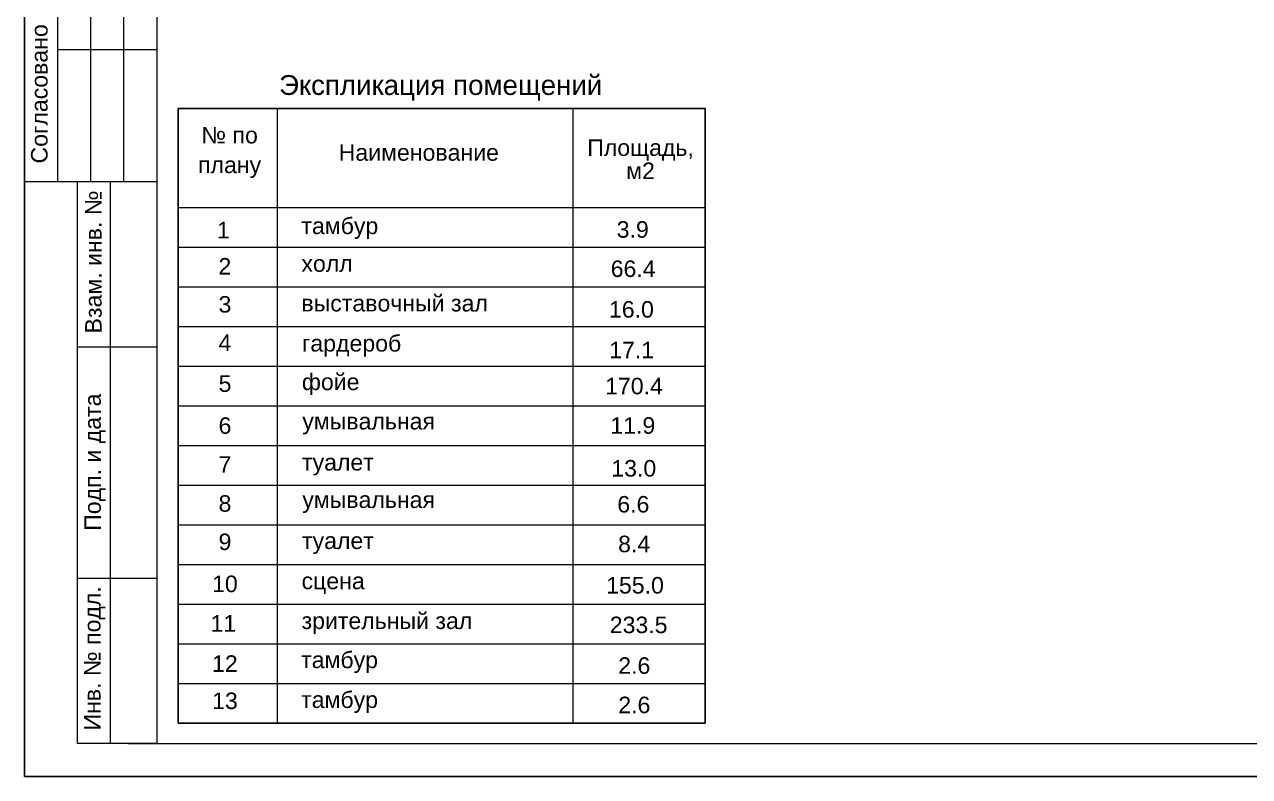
# Model space of a CAD drawing. Header units: metres. Extents: x 0 to 82, y 0 to 58.
# Drawn here: x 0 to 37.07, y 0 to 22.75 of the extents above; entities that cross this region are included whole.
import ezdxf
from ezdxf.enums import TextEntityAlignment as Align

# ---------------------------------------------------------------- set-up
doc = ezdxf.new("R2010")
doc.units = ezdxf.units.M
doc.header["$MEASUREMENT"] = 0
for name, color, linetype, lineweight in [('Level 23', 7, 'Continuous', 0), ('Level 44', 7, 'Continuous', 0), ('Level 50', 7, 'Continuous', 0), ('Level 63', 7, 'Continuous', 0)]:
    doc.layers.add(name, color=color, linetype=linetype, lineweight=lineweight)
doc.layers.add('YOLO_FRAME', color=1, linetype='Continuous')
doc.layers.add('YOLO_TABLE', color=1, linetype='Continuous')
doc.styles.add('Style-Arial', font='arial.ttf')

# ---------------------------------------------------------------- blocks, each defined once
blk = doc.blocks.new('*U38')
at = {"layer": 'Level 50', "color": 7, "linetype": 'Continuous', "lineweight": 0}
for p, q in [((-20.487, -14.5), (-20.487, 14.5)), ((20.513, -14.5), (-20.487, -14.5))]:
    blk.add_line(p, q, dxfattribs=at)
at = {"layer": 'Level 50', "color": 7, "linetype": 'Continuous', "lineweight": 13}
for p, q in [((-18.487, 14), (-18.487, -14)), ((-18.926, -14), (20.013, -14))]:
    blk.add_line(p, q, dxfattribs=at)
at = {"layer": 'Level 63', "color": 7, "linetype": 'Continuous', "lineweight": 13}
for p, q in [((-20.487, 1), (-20.487, -5.5)), ((-19.987, 1), (-19.987, -5.5)), ((-19.487, 1), (-19.487, -5.5)), ((-18.987, 1), (-18.987, -5.5)), ((-19.987, -3.5), (-18.487, -3.5)), ((-20.487, -5.5), (-18.487, -5.5)), ((-19.687, -5.5), (-18.487, -5.5)), ((-19.187, -14), (-19.187, -5.5)), ((-19.687, -8), (-18.487, -8)), ((-19.687, -11.5), (-18.487, -11.5))]:
    blk.add_line(p, q, dxfattribs=at)
at = {"layer": 'Level 63', "color": 7, "linetype": 'Continuous', "lineweight": 13, "flags": 128}
blk.add_lwpolyline([(-18.487, -14), (-19.687, -14), (-19.687, -5.5)], dxfattribs=at)
at = {"layer": 'Level 63', "color": 7, "linetype": 'Continuous', "lineweight": 0, "style": 'Style-Arial'}
for s, p in [('Согласовано', (-20.263, -4.173)), ('Взам. инв. №', (-19.445, -6.716)), ('Подп. и дата', (-19.457, -9.745)), ('Инв. № подл.', (-19.462, -12.713))]:
    blk.add_text(s, height=0.25002, rotation=90, dxfattribs=at).set_placement(p, align=Align.MIDDLE_CENTER)
blk = doc.blocks.new('формат_А3_1')
at = {"layer": 'Level 50', "color": 7, "linetype": 'Continuous', "lineweight": 13}
blk.add_blockref('*U38', (20.487, -14.5), dxfattribs=at)

msp = doc.modelspace()

# ---------------------------------------------------------------- linework, layer by layer
at = {"color": 7, "linetype": 'Continuous', "lineweight": 0, "ltscale": 2}
for p, q in [((4.64585839, 16.01411772), (20.5928506, 16.01411772)), ((4.64585839, 14.81411772), (20.5928506, 14.81411772)), ((4.64585839, 13.61411772), (20.5928506, 13.61411772)), ((4.64585839, 12.41411772), (20.5928506, 12.41411772)), ((4.64585839, 11.21411772), (20.5928506, 11.21411772)), ((4.64585839, 10.01411772), (20.5928506, 10.01411772)), ((4.64585839, 8.81411772), (20.5928506, 8.81411772)), ((4.64585839, 7.61411772), (20.5928506, 7.61411772)), ((4.64585839, 6.41411772), (20.5928506, 6.41411772)), ((4.64585839, 5.21411772), (20.5928506, 5.21411772)), ((4.64585839, 4.01411772), (20.5928506, 4.01411772)), ((4.64585839, 2.81411772), (20.5928506, 2.81411772))]:
    msp.add_line(p, q, dxfattribs=at)
at = {"color": 7, "linetype": 'Continuous', "lineweight": 13, "ltscale": 2}
msp.add_line((4.64585839, 1.61411772), (20.5928506, 1.61411772), dxfattribs=at)
at = {"layer": 'Level 23', "color": 7, "linetype": 'Continuous', "lineweight": 13, "ltscale": 2}
msp.add_line((20.5928506, 20.21411772), (20.5928506, 1.61411772), dxfattribs=at)
at = {"layer": 'Level 44', "color": 7, "linetype": 'Continuous', "lineweight": 13, "ltscale": 2}
for p, q in [((4.64585839, 20.21411772), (4.64585839, 1.61411772)), ((4.64585839, 20.21411772), (20.5928506, 20.21411772)), ((7.64585839, 20.21411772), (7.64585839, 1.61411772)), ((16.5928506, 20.21411772), (16.5928506, 1.61411772)), ((4.64585839, 17.21411772), (20.5928506, 17.21411772))]:
    msp.add_line(p, q, dxfattribs=at)
at = {"layer": 'YOLO_FRAME'}
msp.add_lwpolyline([(-0.00003055, 58.00004231), (81.99996945, 58.00004231), (81.99996945, 0.00004231), (-0.00003055, 0.00004231)], close=True, dxfattribs=at)
at = {"layer": 'YOLO_TABLE'}
msp.add_lwpolyline([(4.64585839, 1.61411772), (20.5928506, 1.61411772), (20.5928506, 20.21411772), (4.64585839, 20.21411772)], close=True, dxfattribs=at)

# ---------------------------------------------------------------- block references
at = {"layer": 'Level 50', "color": 7, "linetype": 'Continuous', "lineweight": 13, "xscale": 2, "yscale": 2}
msp.add_blockref('формат_А3_1', (-0.00003055, 58.00004231), dxfattribs=at)

# ---------------------------------------------------------------- texts
at = {"color": 7, "linetype": 'Continuous', "lineweight": 0, "style": 'Style-Arial'}
for s, p in [('1', (6.01809102, 16.78368146)), ('2', (6.06382273, 15.68715634)), ('3', (6.06649041, 14.53634779)), ('4', (6.06534712, 13.37468256)), ('5', (6.0683959, 12.13702053)), ('6', (6.06649041, 10.86678846)), ('7', (6.06649041, 9.6888382)), ('8', (6.06687151, 8.51088794)), ('9', (6.06687151, 7.35193688)), ('10', (6.06465028, 6.07899064)), ('11', (6.01720363, 4.88204118)), ('233.5', (18.58425803, 4.83757498)), ('12', (6.06293534, 3.66609253)), ('2.6', (18.45323309, 3.60633027)), ('13', (6.06560302, 2.54039006)), ('2.6', (18.45427073, 2.41542015))]:
    msp.add_text(s, height=0.5, dxfattribs=at).set_placement(p, align=Align.TOP_CENTER)
at = {"color": 7, "linetype": 'Continuous', "lineweight": 13, "style": 'Style-Arial'}
for s, p in [('3.9', (18.40593101, 16.80198946)), ('66.4', (18.41882465, 15.61310201)), ('16.0', (18.36599892, 14.38458615)), ('17.1', (18.37216094, 13.15492024)), ('170.4', (18.44330881, 12.06358463)), ('11.9', (18.40762176, 10.87111591)), ('13.0', (18.43743197, 9.57576623)), ('6.6', (18.42441732, 8.48677296)), ('8.4', (18.448361, 7.28582801))]:
    msp.add_text(s, height=0.5, dxfattribs=at).set_placement(p, align=Align.TOP_CENTER)
at = {"color": 7, "linetype": 'Continuous', "lineweight": 0, "style": 'Style-Arial'}
for s, p in [('умывальная', (8.40718822, 10.99964165)), ('туалет', (8.39821881, 9.75821441)), ('умывальная', (8.40718822, 8.62474193)), ('туалет', (8.39821881, 7.38331469))]:
    msp.add_text(s, height=0.5, dxfattribs=at).set_placement(p, align=Align.TOP_LEFT)
at = {"layer": 'Level 44', "color": 7, "linetype": 'Continuous', "lineweight": 0, "style": 'Style-Arial'}
for s, height, p in [('Экспликация помещений', 0.6, (12.5945313, 20.9217095)), ('Наименование', 0.5000004, (11.93304123, 18.88062664))]:
    msp.add_text(s, height=height, dxfattribs=at).set_placement(p, align=Align.MIDDLE_CENTER)
at = {"layer": 'Level 44', "color": 7, "linetype": 'Continuous', "lineweight": 13, "style": 'Style-Arial'}
for s, p in [('тамбур', (8.37992493, 16.91143498)), ('холл', (8.37992493, 15.7700094)), ('выставочный зал', (8.37992493, 14.5700065)), ('гардероб', (8.39574961, 13.35677202)), ('фойе', (8.39574961, 12.19068566)), ('сцена', (8.38457488, 6.16760071)), ('зрительный зал', (8.38457488, 4.96250874)), ('тамбур', (8.37197021, 3.778441)), ('тамбур', (8.37197021, 2.57334903))]:
    msp.add_text(s, height=0.5, dxfattribs=at).set_placement(p, align=Align.TOP_LEFT)
at = {"layer": 'Level 44', "color": 7, "linetype": 'Continuous', "lineweight": 0, "char_height": 0.5000004, "attachment_point": 5, "style": 'Style-Arial'}
for s, insert, line_spacing_factor in [('№ по\\Pплану\\P', (6.20685839, 18.88038432), 1.08), ('Площадь,\\Pм2', (18.6418506, 18.67618432), 0.84)]:
    msp.add_mtext(s, dxfattribs=dict(at, insert=insert, line_spacing_factor=line_spacing_factor))
at = {"layer": 'Level 63', "color": 7, "linetype": 'Continuous', "lineweight": 0, "style": 'Style-Arial'}
msp.add_text('155.0', height=0.5, dxfattribs=at).set_placement((18.47452161, 5.78597073), align=Align.MIDDLE_CENTER)

doc.saveas('drawing.dxf')
